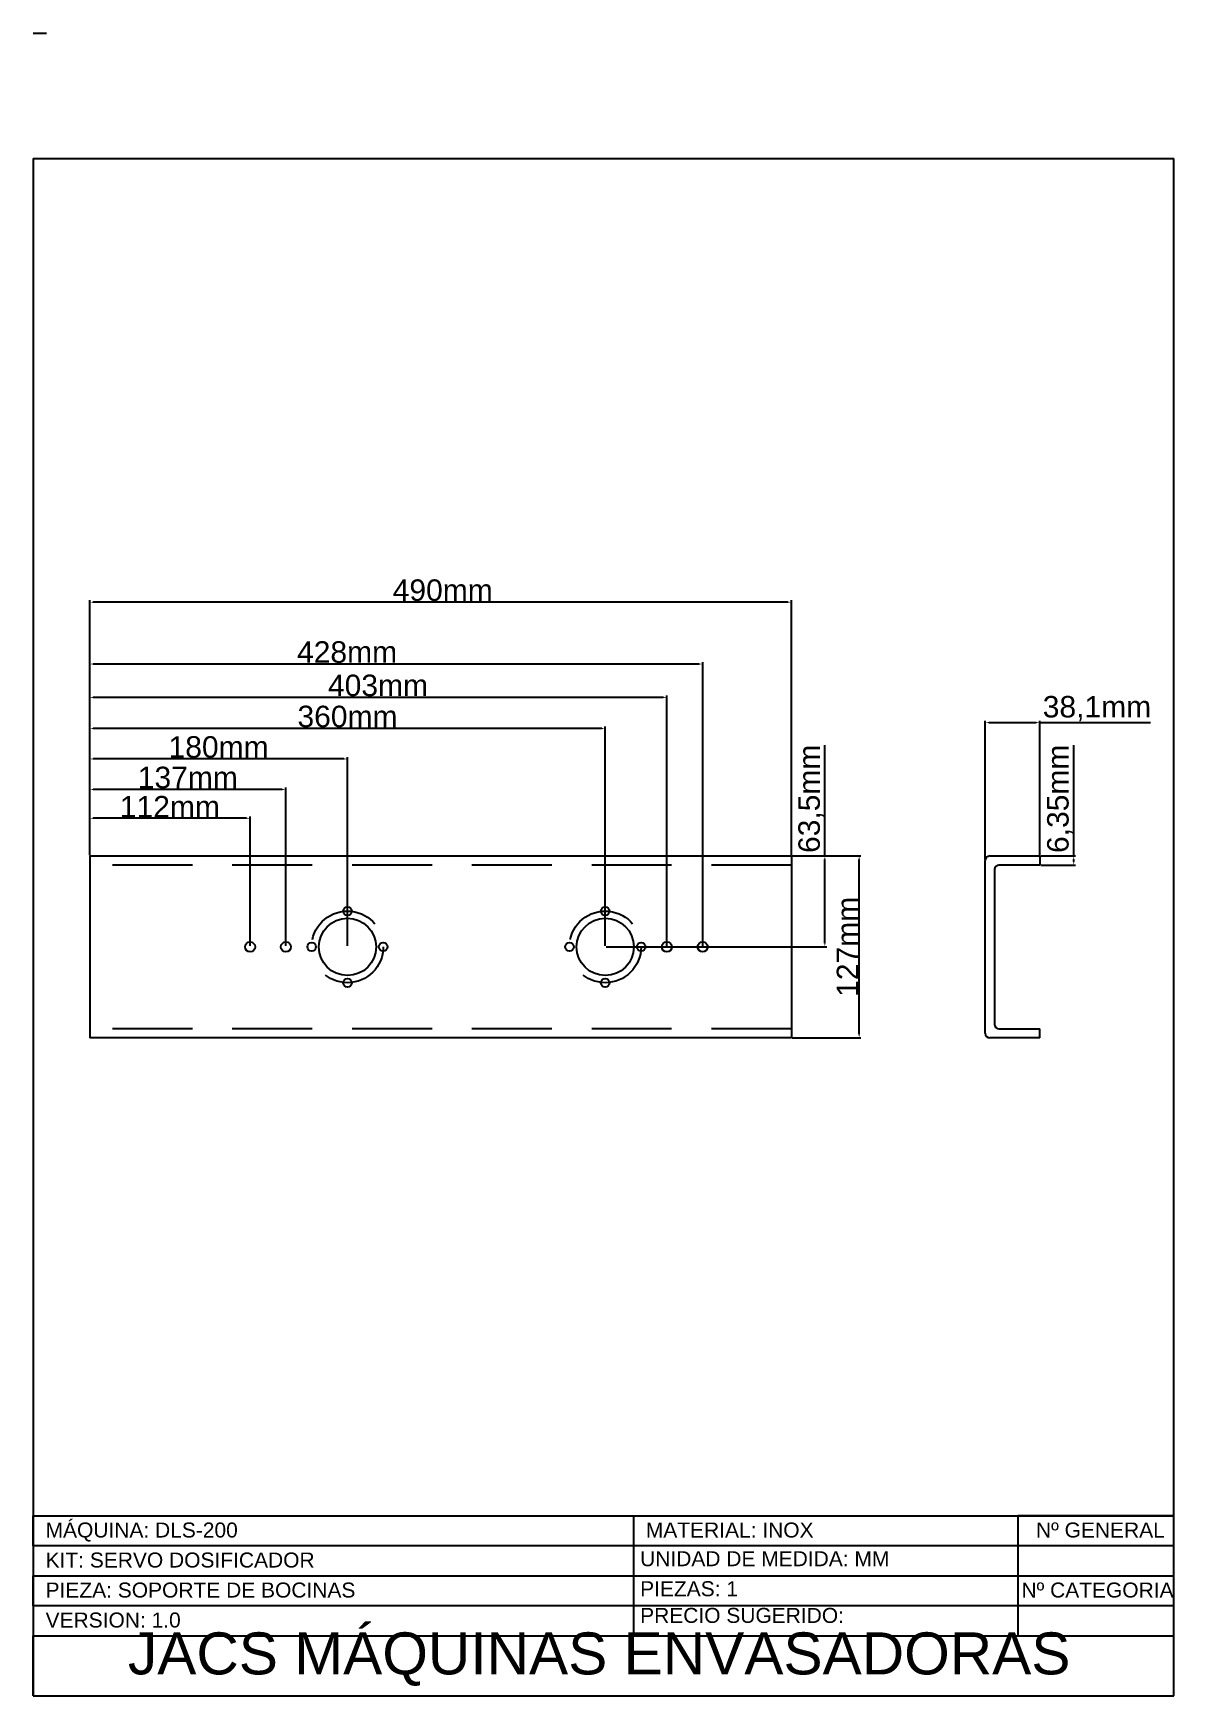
# Paper-space layout '1' of a CAD drawing. Header units: centimetres, sheet in millimetres. Extents: x 3 to 193, y 0 to 277.
# The model-space entities are those that its viewports show. They can reach past a viewport. Long polylines and large blocks are cut down to what shows.
import ezdxf

# ---------------------------------------------------------------- set-up
doc = ezdxf.new("R2010")
doc.units = ezdxf.units.CM
doc.header["$LTSCALE"] = 0.5
doc.linetypes.add('DASHED2', pattern=[9.525, 6.35, -3.175])
doc.styles.get("Standard").update_dxf_attribs({"font": 'arial.ttf'})
doc.dimstyles.new('ISO-25', dxfattribs={"dimtxt": 15, "dimasz": 2.5, "dimexe": 1.25, "dimexo": 0.625, "dimtad": 1, "dimtxsty": 'Standard', "dimcen": 2.5, "dimclrd": 1, "dimclre": 1, "dimadec": 0, "dimazin": 0, "dimtfac": 1, "dimtmove": 0, "dimatfit": 3, "dimfxl": 1, "dimarcsym": 0})

# ---------------------------------------------------------------- blocks, each defined once
blk = doc.blocks.new('*D194')
at = {"color": 1, "lineweight": -2, "transparency": 16777216}
for p, q in [((27778.8, 63626.8), (27778.8, 63738.2)), ((28181.8, 63563.3), (28181.8, 63738.2)), ((28179.3, 63736.9), (27781.3, 63736.9))]:
    blk.add_line(p, q, dxfattribs=at)
at = {"color": 1, "transparency": 16777216}
for points in [[(27781.3, 63737.4), (27781.3, 63736.5), (27778.8, 63736.9)], [(28179.3, 63737.4), (28179.3, 63736.5), (28181.8, 63736.9)]]:
    blk.add_solid(points, dxfattribs=at)
at = {"layer": 'Defpoints', "color": 0, "transparency": 16777216}
for p in [(27778.8, 63736.9), (27778.8, 63626.2), (28181.8, 63562.7)]:
    blk.add_point(p, dxfattribs=at)
at = {"color": 0, "transparency": 16777216, "insert": (27980.1, 63745.2), "char_height": 15, "attachment_point": 5}
blk.add_mtext('403mm', dxfattribs=at)
blk = doc.blocks.new('*D195')
at = {"color": 1, "lineweight": -2, "transparency": 16777216}
for p, q in [((27778.8, 63626.8), (27778.8, 63761.4)), ((28206.8, 63563.3), (28206.8, 63761.4)), ((28204.3, 63760.2), (27781.3, 63760.2))]:
    blk.add_line(p, q, dxfattribs=at)
at = {"color": 1, "transparency": 16777216}
for points in [[(27781.3, 63760.6), (27781.3, 63759.8), (27778.8, 63760.2)], [(28204.3, 63760.6), (28204.3, 63759.8), (28206.8, 63760.2)]]:
    blk.add_solid(points, dxfattribs=at)
at = {"layer": 'Defpoints', "color": 0, "transparency": 16777216}
for p in [(27778.8, 63760.2), (27778.8, 63626.2), (28206.8, 63562.7)]:
    blk.add_point(p, dxfattribs=at)
at = {"color": 0, "transparency": 16777216, "insert": (27958.5, 63768.5), "char_height": 15, "attachment_point": 5}
blk.add_mtext('428mm', dxfattribs=at)
blk = doc.blocks.new('*D196')
at = {"color": 1, "lineweight": -2, "transparency": 16777216}
for p, q in [((27778.8, 63626.8), (27778.8, 63804.7)), ((28266.3, 63803.4), (27781.3, 63803.4)), ((28268.8, 63626.8), (28268.8, 63804.7))]:
    blk.add_line(p, q, dxfattribs=at)
at = {"color": 1, "transparency": 16777216}
for points in [[(27781.3, 63803.8), (27781.3, 63803), (27778.8, 63803.4)], [(28266.3, 63803.8), (28266.3, 63803), (28268.8, 63803.4)]]:
    blk.add_solid(points, dxfattribs=at)
at = {"layer": 'Defpoints', "color": 0, "transparency": 16777216}
for p in [(27778.8, 63803.4), (27778.8, 63626.2), (28268.8, 63626.2)]:
    blk.add_point(p, dxfattribs=at)
at = {"color": 0, "transparency": 16777216, "insert": (28025.3, 63811.7), "char_height": 15, "attachment_point": 5}
blk.add_mtext('490mm', dxfattribs=at)
blk = doc.blocks.new('*D197')
at = {"color": 1, "lineweight": -2, "transparency": 16777216}
for p, q in [((28292.1, 63626.2), (28292.1, 63703.5)), ((28269.4, 63626.2), (28293.4, 63626.2)), ((28292.1, 63565.2), (28292.1, 63623.7)), ((28139.4, 63562.7), (28293.4, 63562.7))]:
    blk.add_line(p, q, dxfattribs=at)
at = {"color": 1, "transparency": 16777216}
for points in [[(28291.7, 63623.7), (28292.5, 63623.7), (28292.1, 63626.2)], [(28291.7, 63565.2), (28292.5, 63565.2), (28292.1, 63562.7)]]:
    blk.add_solid(points, dxfattribs=at)
at = {"layer": 'Defpoints', "color": 0, "transparency": 16777216}
for p in [(28268.8, 63626.2), (28292.1, 63626.2), (28138.8, 63562.7)]:
    blk.add_point(p, dxfattribs=at)
at = {"color": 0, "transparency": 16777216, "insert": (28282.5, 63666.1), "char_height": 15, "attachment_point": 5, "rotation": 90}
blk.add_mtext('63,5mm', dxfattribs=at)
blk = doc.blocks.new('*D193')
at = {"color": 1, "lineweight": -2, "transparency": 16777216}
for p, q in [((28269.4, 63626.2), (28317.3, 63626.2)), ((28316.1, 63501.7), (28316.1, 63623.7)), ((28269.4, 63499.2), (28317.3, 63499.2))]:
    blk.add_line(p, q, dxfattribs=at)
at = {"color": 1, "transparency": 16777216}
for points in [[(28315.6, 63623.7), (28316.5, 63623.7), (28316.1, 63626.2)], [(28315.6, 63501.7), (28316.5, 63501.7), (28316.1, 63499.2)]]:
    blk.add_solid(points, dxfattribs=at)
at = {"layer": 'Defpoints', "color": 0, "transparency": 16777216}
for p in [(28268.8, 63626.2), (28316.1, 63626.2), (28268.8, 63499.2)]:
    blk.add_point(p, dxfattribs=at)
at = {"color": 0, "transparency": 16777216, "insert": (28307.9, 63562.7), "char_height": 15, "attachment_point": 5, "rotation": 90}
blk.add_mtext('127mm', dxfattribs=at)
blk = doc.blocks.new('*D198')
at = {"color": 1, "lineweight": -2, "transparency": 16777216}
for p, q in [((27778.8, 63626.8), (27778.8, 63653.7)), ((27888.3, 63652.5), (27781.3, 63652.5)), ((27890.8, 63563.3), (27890.8, 63653.7))]:
    blk.add_line(p, q, dxfattribs=at)
at = {"color": 1, "transparency": 16777216}
for points in [[(27781.3, 63652.9), (27781.3, 63652.1), (27778.8, 63652.5)], [(27888.3, 63652.9), (27888.3, 63652.1), (27890.8, 63652.5)]]:
    blk.add_solid(points, dxfattribs=at)
at = {"layer": 'Defpoints', "color": 0, "transparency": 16777216}
for p in [(27778.8, 63652.5), (27778.8, 63626.2), (27890.8, 63562.7)]:
    blk.add_point(p, dxfattribs=at)
at = {"color": 0, "transparency": 16777216, "insert": (27834.8, 63660.6), "char_height": 15, "attachment_point": 5}
blk.add_mtext('112mm', dxfattribs=at)
blk = doc.blocks.new('*D199')
at = {"color": 1, "lineweight": -2, "transparency": 16777216}
for p, q in [((27778.8, 63626.8), (27778.8, 63673.9)), ((27913.3, 63672.6), (27781.3, 63672.6)), ((27915.8, 63563.3), (27915.8, 63673.9))]:
    blk.add_line(p, q, dxfattribs=at)
at = {"color": 1, "transparency": 16777216}
for points in [[(27781.3, 63673), (27781.3, 63672.2), (27778.8, 63672.6)], [(27913.3, 63673), (27913.3, 63672.2), (27915.8, 63672.6)]]:
    blk.add_solid(points, dxfattribs=at)
at = {"layer": 'Defpoints', "color": 0, "transparency": 16777216}
for p in [(27778.8, 63672.6), (27778.8, 63626.2), (27915.8, 63562.7)]:
    blk.add_point(p, dxfattribs=at)
at = {"color": 0, "transparency": 16777216, "insert": (27847.3, 63680.9), "char_height": 15, "attachment_point": 5}
blk.add_mtext('137mm', dxfattribs=at)
blk = doc.blocks.new('*D200')
at = {"color": 1, "lineweight": -2, "transparency": 16777216}
for p, q in [((27778.8, 63626.8), (27778.8, 63695.1)), ((27956.3, 63693.9), (27781.3, 63693.9)), ((27958.8, 63563.3), (27958.8, 63695.1))]:
    blk.add_line(p, q, dxfattribs=at)
at = {"color": 1, "transparency": 16777216}
for points in [[(27781.3, 63694.3), (27781.3, 63693.5), (27778.8, 63693.9)], [(27956.3, 63694.3), (27956.3, 63693.5), (27958.8, 63693.9)]]:
    blk.add_solid(points, dxfattribs=at)
at = {"layer": 'Defpoints', "color": 0, "transparency": 16777216}
for p in [(27778.8, 63693.9), (27778.8, 63626.2), (27958.8, 63562.7)]:
    blk.add_point(p, dxfattribs=at)
at = {"color": 0, "transparency": 16777216, "insert": (27868.8, 63702.2), "char_height": 15, "attachment_point": 5}
blk.add_mtext('180mm', dxfattribs=at)
blk = doc.blocks.new('*D201')
at = {"color": 1, "lineweight": -2, "transparency": 16777216}
for p, q in [((27778.8, 63626.8), (27778.8, 63716.5)), ((28136.3, 63715.2), (27781.3, 63715.2)), ((28138.8, 63563.3), (28138.8, 63716.5))]:
    blk.add_line(p, q, dxfattribs=at)
at = {"color": 1, "transparency": 16777216}
for points in [[(27781.3, 63715.6), (27781.3, 63714.8), (27778.8, 63715.2)], [(28136.3, 63715.6), (28136.3, 63714.8), (28138.8, 63715.2)]]:
    blk.add_solid(points, dxfattribs=at)
at = {"layer": 'Defpoints', "color": 0, "transparency": 16777216}
for p in [(27778.8, 63715.2), (27778.8, 63626.2), (28138.8, 63562.7)]:
    blk.add_point(p, dxfattribs=at)
at = {"color": 0, "transparency": 16777216, "insert": (27958.8, 63723.5), "char_height": 15, "attachment_point": 5}
blk.add_mtext('360mm', dxfattribs=at)
blk = doc.blocks.new('*D202')
at = {"color": 1, "lineweight": -2, "transparency": 16777216}
for p, q in [((28465.9, 63626.2), (28465.9, 63703.5)), ((28442.8, 63626.2), (28467.1, 63626.2)), ((28465.9, 63622.3), (28465.9, 63623.7)), ((28442.8, 63619.8), (28467.1, 63619.8))]:
    blk.add_line(p, q, dxfattribs=at)
at = {"color": 1, "transparency": 16777216}
for points in [[(28465.4, 63623.7), (28466.3, 63623.7), (28465.9, 63626.2)], [(28465.4, 63622.3), (28466.3, 63622.3), (28465.9, 63619.8)]]:
    blk.add_solid(points, dxfattribs=at)
at = {"layer": 'Defpoints', "color": 0, "transparency": 16777216}
for p in [(28442.2, 63626.2), (28465.9, 63626.2), (28442.2, 63619.8)]:
    blk.add_point(p, dxfattribs=at)
at = {"color": 0, "transparency": 16777216, "insert": (28456.2, 63666.1), "char_height": 15, "attachment_point": 5, "rotation": 90}
blk.add_mtext('6,35mm', dxfattribs=at)
blk = doc.blocks.new('*D203')
at = {"color": 1, "lineweight": -2, "transparency": 16777216}
for p, q in [((28404.1, 63623.6), (28404.1, 63720.6)), ((28406.6, 63719.3), (28439.7, 63719.3)), ((28442.2, 63626.8), (28442.2, 63720.6)), ((28442.2, 63719.3), (28519.4, 63719.3))]:
    blk.add_line(p, q, dxfattribs=at)
at = {"color": 1, "transparency": 16777216}
for points in [[(28406.6, 63719.7), (28406.6, 63718.9), (28404.1, 63719.3)], [(28439.7, 63719.7), (28439.7, 63718.9), (28442.2, 63719.3)]]:
    blk.add_solid(points, dxfattribs=at)
at = {"layer": 'Defpoints', "color": 0, "transparency": 16777216}
for p in [(28442.2, 63719.3), (28404.1, 63623), (28442.2, 63626.2)]:
    blk.add_point(p, dxfattribs=at)
at = {"color": 0, "transparency": 16777216, "insert": (28482.1, 63729), "char_height": 15, "attachment_point": 5}
blk.add_mtext('38,1mm', dxfattribs=at)

msp = doc.modelspace()

# ---------------------------------------------------------------- linework, layer by layer
for p, q in [((27778.785, 63626.151), (27778.785, 63499.151)), ((27778.785, 63626.151), (27798.785, 63626.151)), ((27781.885, 63626.151), (28268.785, 63626.151)), ((28268.785, 63626.151), (28268.785, 63499.151)), ((28404.102, 63502.326), (28404.102, 63622.976)), ((28407.277, 63626.151), (28442.202, 63626.151)), ((28442.202, 63626.151), (28442.202, 63619.801)), ((27778.785, 63619.401), (27778.785, 63569.401)), ((28410.452, 63616.626), (28410.452, 63508.676)), ((28442.202, 63619.801), (28413.627, 63619.801)), ((28413.627, 63505.501), (28442.202, 63505.501)), ((28442.202, 63499.151), (28442.202, 63505.501)), ((28268.785, 63499.151), (27778.785, 63499.151)), ((28442.202, 63499.151), (28407.277, 63499.151))]:
    msp.add_line(p, q)
at = {"linetype": 'DASHED2'}
for p, q in [((28268.785, 63619.801), (27778.785, 63619.801)), ((28268.785, 63505.501), (27778.785, 63505.501))]:
    msp.add_line(p, q, dxfattribs=at)
for centre in [(27958.785, 63562.651), (28138.785, 63562.651)]:
    msp.add_circle(centre, 25, dxfattribs=at)
at = {"color": 3}
for centre in [(27958.785, 63587.651), (28138.785, 63587.651), (27933.785, 63562.651), (27983.785, 63562.651), (28113.785, 63562.651), (28163.785, 63562.651), (27958.785, 63537.651), (28138.785, 63537.651)]:
    msp.add_circle(centre, 3, dxfattribs=at)
for centre, radius in [((27958.785, 63562.651), 20), ((28138.785, 63562.651), 20), ((27890.785, 63562.651), 3.5), ((27915.785, 63562.651), 3.5), ((28181.785, 63562.651), 3.5), ((28206.785, 63562.651), 3.5)]:
    msp.add_circle(centre, radius)
for centre, start, end in [((28407.277, 63622.976), 90, 180), ((28413.627, 63616.626), 90, 180), ((28413.627, 63508.676), 180, 270), ((28407.277, 63502.326), 180, 270)]:
    msp.add_arc(centre, 3.175, start, end)

# ---------------------------------------------------------------- dimensions: what is measured, and where the dimension line sits
for base, p1, picture, middle in [((27778.785, 63803.416), (28268.785, 63626.151), '*D196', (28025.335, 63803.416)), ((27778.785, 63760.175), (28206.785, 63562.651), '*D195', (27958.537, 63760.175)), ((27778.785, 63736.936), (28181.785, 63562.651), '*D194', (27980.135, 63736.936))]:
    dim = msp.add_linear_dim(base=base, p1=p1, p2=(27778.785, 63626.151), dimstyle='ISO-25', override={"dimpost": 'mm'})
    dim.commit()
    dim.dimension.update_dxf_attribs({"geometry": picture, "text_midpoint": middle, "dimtype": 160})
for base, p1, p2, picture, middle in [((28442.202, 63719.326), (28404.102, 63622.976), (28442.202, 63626.151), '*D203', (28482.06, 63728.965)), ((27778.785, 63715.218), (28138.785, 63562.651), (27778.785, 63626.151), '*D201', (27958.785, 63723.506)), ((27778.785, 63693.893), (27958.785, 63562.651), (27778.785, 63626.151), '*D200', (27868.785, 63702.176)), ((27778.785, 63672.628), (27915.785, 63562.651), (27778.785, 63626.151), '*D199', (27847.285, 63680.916)), ((27778.785, 63652.482), (27890.785, 63562.651), (27778.785, 63626.151), '*D198', (27834.785, 63660.638))]:
    dim = msp.add_linear_dim(base=base, p1=p1, p2=p2, dimstyle='ISO-25', override={"dimpost": 'mm'})
    dim.commit()
    dim.dimension.update_dxf_attribs({"geometry": picture, "text_midpoint": middle})
for base, p1, p2, picture, middle in [((28292.121, 63626.151), (28138.785, 63562.651), (28268.785, 63626.151), '*D197', (28282.482, 63666.054)), ((28465.864, 63626.151), (28442.202, 63619.801), (28442.202, 63626.151), '*D202', (28456.225, 63666.054)), ((28316.062, 63626.151), (28268.785, 63499.151), (28268.785, 63626.151), '*D193', (28307.906, 63562.651))]:
    dim = msp.add_linear_dim(base=base, p1=p1, p2=p2, angle=90, dimstyle='ISO-25', override={"dimpost": 'mm'})
    dim.commit()
    dim.dimension.update_dxf_attribs({"geometry": picture, "text_midpoint": middle})

psp = doc.layouts.new('1')

# ---------------------------------------------------------------- linework, layer by layer
for p, q in [((3.11, 276.94), (5.31, 276.94)), ((3.11, 256.06), (3.11, -0.06)), ((3.11, 256.06), (193.11, 256.06)), ((193.11, -0.06), (193.11, 256.06)), ((3.11, 24.94), (3.11, 29.94)), ((3.11, 29.94), (193.11, 29.94)), ((3.11, 29.94), (103.11, 29.94)), ((103.11, 29.94), (103.11, 9.94)), ((193.11, 29.94), (167.11, 29.94)), ((167.11, 29.94), (167.11, 9.94)), ((193.11, 29.94), (168.11, 29.94)), ((193.11, 24.94), (3.11, 24.94)), ((193.11, 19.94), (193.11, 24.94)), ((3.11, 14.94), (3.11, 19.94)), ((3.11, 19.94), (193.11, 19.94)), ((193.11, 14.94), (3.11, 14.94)), ((193.11, 9.94), (193.11, 14.94)), ((3.11, -0.06), (3.11, 9.94)), ((3.11, 9.94), (193.11, 9.94)), ((3.11, -0.06), (193.11, -0.06))]:
    psp.add_line(p, q)

# ---------------------------------------------------------------- texts
at = {"attachment_point": 1}
for s, width, insert, char_height in [('MÁQUINA: DLS-200', 100, (5.16, 28.81), 2.5), ('MATERIAL: INOX', 100, (105.16, 28.81), 2.5), ('Nº GENERAL', 100, (170.16, 28.81), 2.5), ('KIT: SERVO DOSIFICADOR', 100, (5.16, 23.81), 2.5), ('UNIDAD DE MEDIDA: MM', 100, (104.21, 24.03), 2.5), ('PIEZA: SOPORTE DE BOCINAS', 100, (5.16, 18.81), 2.5), ('PIEZAS: 1', 100, (104.21, 19.03), 2.5), ('Nº CATEGORIA', 100, (167.74, 18.81), 2.5), ('PRECIO SUGERIDO: ', 100, (104.21, 14.58), 2.5), ('VERSION: 1.0', 100, (5.16, 13.81), 2.5), ('    JACS MÁQUINAS ENVASADORAS', 186.3441, (8.01, 10.5), 7)]:
    psp.add_mtext_dynamic_manual_height_columns(s, width=width, gutter_width=12.5, heights=[0], dxfattribs=dict(at, insert=insert, char_height=char_height))

# ---------------------------------------------------------------- viewports
at = {"layer": '0', "view_target_point": (-247.019, -525.705)}
psp.add_viewport(center=(98.11, 143), size=(190, 226.121), view_center_point=(28384.583, 64165.011), view_height=947.7253, dxfattribs=at)

doc.saveas('drawing.dxf')
